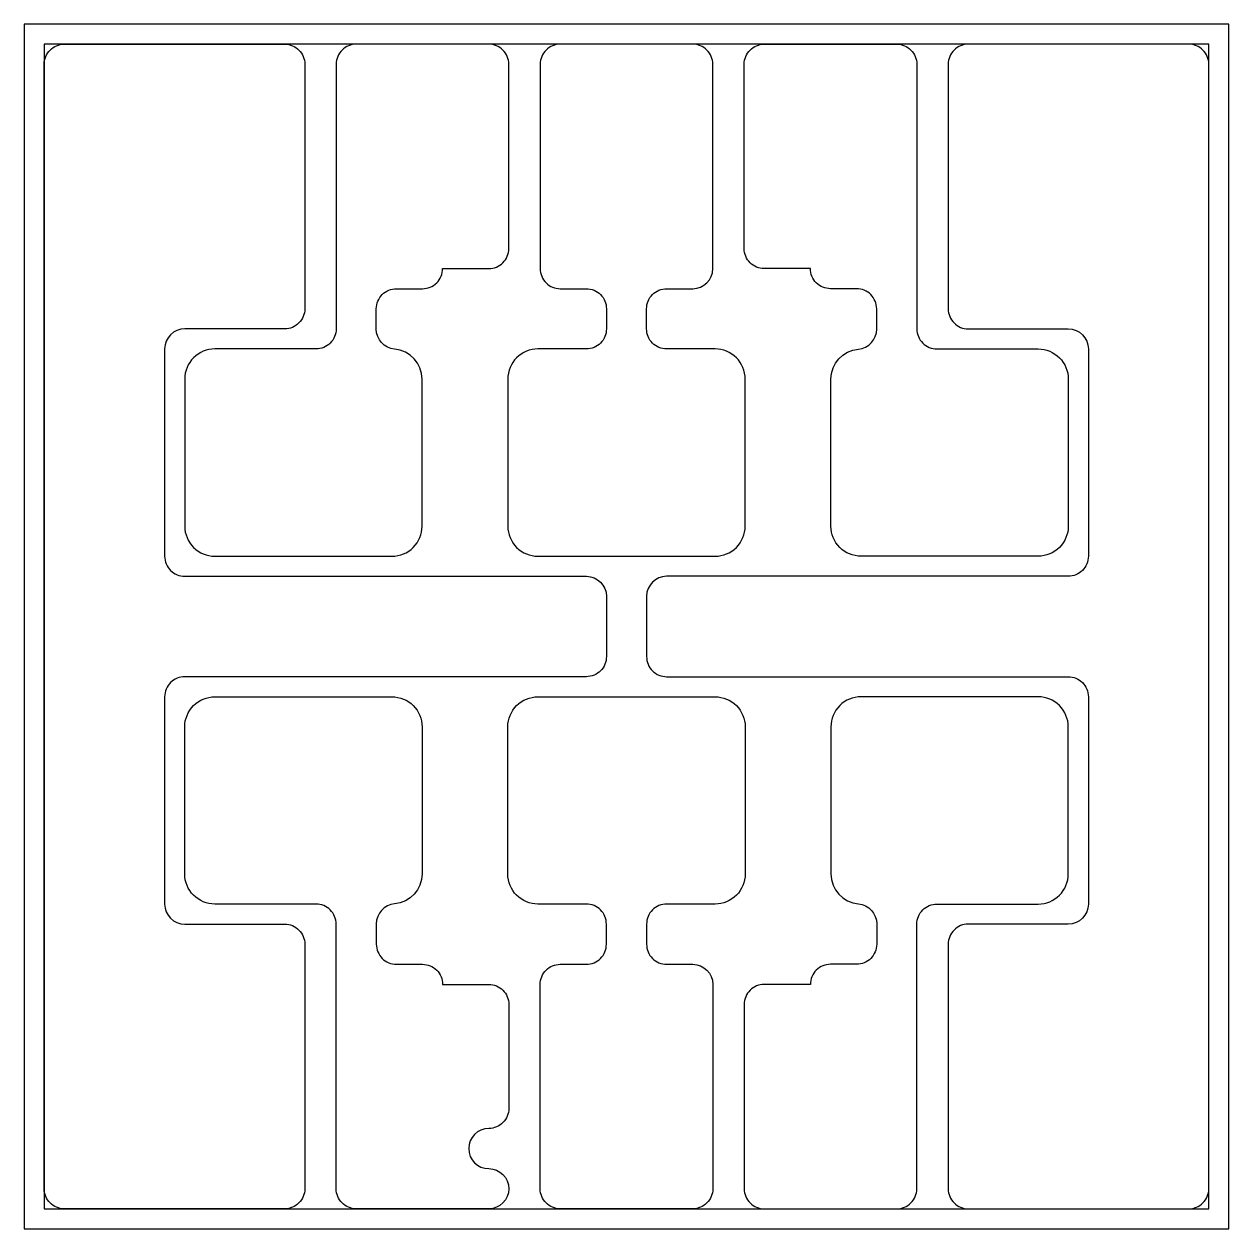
# Model space of a CAD drawing. Header units: inches. Extents: x 0 to 30, y 0 to 30.
import ezdxf

# ---------------------------------------------------------------- set-up
doc = ezdxf.new("R2010")
doc.units = ezdxf.units.IN
doc.header["$MEASUREMENT"] = 0
for name, color, linetype in [('glassOutline', 7, 'Continuous'), ('kmlt_spacer', 3, 'Continuous'), ('pixel-electrodes-small-lower', 4, 'Continuous'), ('pixel-electrodes-small-upper', 4, 'Continuous'), ('TC-metal', 4, 'Continuous')]:
    doc.layers.add(name, color=color, linetype=linetype)

msp = doc.modelspace()

# ---------------------------------------------------------------- linework, layer by layer
at = {"layer": 'glassOutline'}
msp.add_lwpolyline([(0, 0), (30, 0), (30, 30), (0, 30)], close=True, dxfattribs=at)
at = {"layer": 'kmlt_spacer'}
msp.add_lwpolyline([(0.5, 0.5), (29.5, 0.5), (29.5, 29.5), (0.5, 29.5)], close=True, dxfattribs=at)
at = {"layer": 'pixel-electrodes-small-lower'}
for points in [[(12.07, 3, -0.414214), (11.57, 2.5, 1), (11.57, 1.5, -1), (11.57, 0.5), (8.27, 0.5, -0.414214), (7.77, 1), (7.77, 7.589, 0.414214), (7.27, 8.089), (4.75, 8.089, -0.414214), (4, 8.839), (4, 12.5, -0.414214), (4.75, 13.25), (9.16, 13.25, -0.414214), (9.91, 12.5), (9.91, 8.839, -0.388526), (9.226, 8.092, 0.388526), (8.77, 7.594), (8.77, 7.089, 0.414214), (9.27, 6.589), (9.92, 6.589, -0.414214), (10.42, 6.089), (11.57, 6.089, -0.414214), (12.07, 5.589)], [(17.955, 12.5), (17.955, 8.839, -0.414214), (17.205, 8.089), (16, 8.089, 0.414214), (15.5, 7.589), (15.5, 7.089, 0.414214), (16, 6.589), (16.65, 6.589, -0.414213), (17.15, 6.089), (17.15, 1, -0.414214), (16.65, 0.5), (13.35, 0.5, -0.414214), (12.85, 1), (12.85, 6.089, -0.414214), (13.35, 6.589), (14, 6.589, 0.414214), (14.5, 7.089), (14.5, 7.589, 0.414214), (14, 8.089), (12.795, 8.089, -0.414214), (12.045, 8.839), (12.045, 12.5, -0.414214), (12.795, 13.25), (17.205, 13.25, -0.414214)], [(20.08, 6.589, 0.414214), (19.58, 6.089), (18.43, 6.089, 0.414214), (17.93, 5.589), (17.93, 1, 0.414214), (18.43, 0.5), (21.73, 0.5, 0.414214), (22.23, 1), (22.23, 7.589, -0.414214), (22.73, 8.089), (25.25, 8.089, 0.414214), (26, 8.839), (26, 12.5, 0.414214), (25.25, 13.25), (20.84, 13.25, 0.414214), (20.09, 12.5), (20.09, 8.839, 0.388526), (20.774, 8.092, -0.388526), (21.23, 7.594), (21.23, 7.089, -0.414214), (20.73, 6.589)]]:
    msp.add_lwpolyline(points, format="xyb", close=True, dxfattribs=at)
at = {"layer": 'pixel-electrodes-small-upper'}
for points in [[(12.07, 24.411), (12.07, 29, 0.414214), (11.57, 29.5), (8.27, 29.5, 0.414214), (7.77, 29), (7.77, 22.411, -0.414214), (7.27, 21.911), (4.75, 21.911, 0.414214), (4, 21.161), (4, 17.5, 0.414214), (4.75, 16.75), (9.16, 16.75, 0.414214), (9.91, 17.5), (9.91, 21.161, 0.388526), (9.226, 21.908, -0.388526), (8.77, 22.406), (8.77, 22.911, -0.414214), (9.27, 23.411), (9.92, 23.411, 0.414214), (10.42, 23.911), (11.57, 23.911, 0.414214)], [(17.955, 17.5), (17.955, 21.161, 0.414214), (17.205, 21.911), (16, 21.911, -0.414214), (15.5, 22.411), (15.5, 22.911, -0.414214), (16, 23.411), (16.65, 23.411, 0.414213), (17.15, 23.911), (17.15, 29, 0.414214), (16.65, 29.5), (13.35, 29.5, 0.414214), (12.85, 29), (12.85, 23.911, 0.414214), (13.35, 23.411), (14, 23.411, -0.414214), (14.5, 22.911), (14.5, 22.411, -0.414214), (14, 21.911), (12.795, 21.911, 0.414214), (12.045, 21.161), (12.045, 17.5, 0.414214), (12.795, 16.75), (17.205, 16.75, 0.414214)], [(20.08, 23.411, -0.414214), (19.58, 23.911), (18.43, 23.911, -0.414214), (17.93, 24.411), (17.93, 29, -0.414214), (18.43, 29.5), (21.73, 29.5, -0.414214), (22.23, 29), (22.23, 22.411, 0.414214), (22.73, 21.911), (25.25, 21.911, -0.414214), (26, 21.161), (26, 17.5, -0.414214), (25.25, 16.75), (20.84, 16.75, -0.414214), (20.09, 17.5), (20.09, 21.161, -0.388526), (20.774, 21.908, 0.388526), (21.23, 22.406), (21.23, 22.911, 0.414214), (20.73, 23.411)]]:
    msp.add_lwpolyline(points, format="xyb", close=True, dxfattribs=at)
at = {"layer": 'TC-metal'}
for points in [[(1, 29.5), (6.49, 29.5, -0.414214), (6.99, 29), (6.99, 22.911, -0.414214), (6.49, 22.411), (4, 22.411, 0.414212), (3.5, 21.911), (3.5, 16.75, 0.414215), (4, 16.25), (14, 16.25, -0.414213), (14.5, 15.75), (14.5, 14.25, -0.414214), (14, 13.75), (4, 13.75, 0.414215), (3.5, 13.25), (3.5, 8.089, 0.414212), (4, 7.589), (6.49, 7.589, -0.414214), (6.99, 7.089), (6.99, 1, -0.414214), (6.49, 0.5), (1, 0.5, -0.414214), (0.5, 1), (0.5, 29, -0.414214)], [(29, 29.5), (23.51, 29.5, 0.414214), (23.01, 29), (23.01, 22.911, 0.414214), (23.51, 22.411), (26, 22.411, -0.414212), (26.5, 21.911), (26.5, 16.75, -0.414215), (26, 16.25), (16, 16.25, 0.414213), (15.5, 15.75), (15.5, 14.25, 0.414214), (16, 13.75), (26, 13.75, -0.414215), (26.5, 13.25), (26.5, 8.089, -0.414212), (26, 7.589), (23.51, 7.589, 0.414214), (23.01, 7.089), (23.01, 1, 0.414214), (23.51, 0.5), (29, 0.5, 0.414214), (29.5, 1), (29.5, 29, 0.414214)]]:
    msp.add_lwpolyline(points, format="xyb", close=True, dxfattribs=at)

doc.saveas('drawing.dxf')
